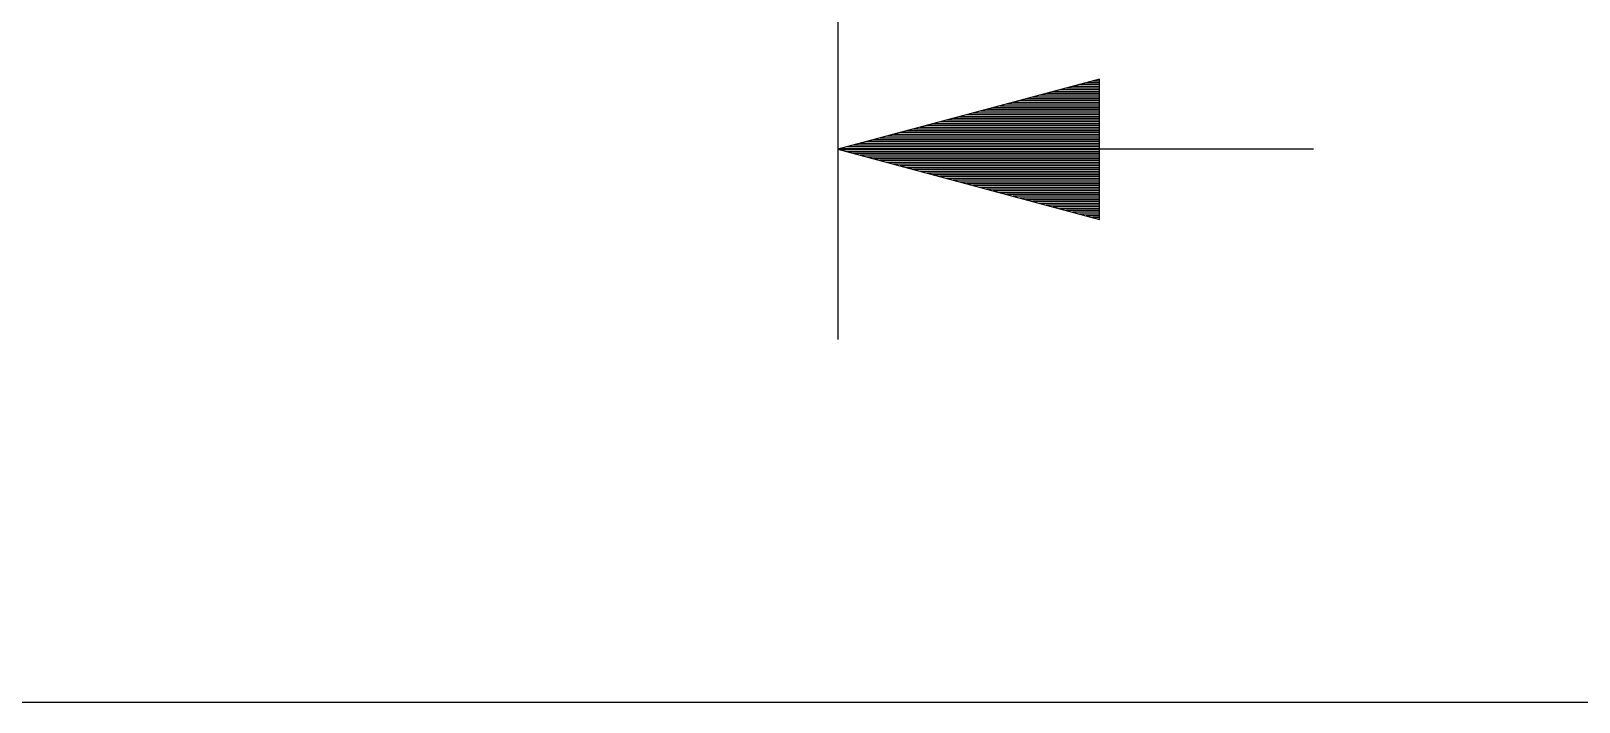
# Model space of a CAD drawing. Extents: x 0 to 420, y 0 to 297.
# Drawn here: x 69.46 to 102.02, y 111.15 to 125.26 of the extents above; entities that cross this region are included whole.
import ezdxf

# ---------------------------------------------------------------- set-up
doc = ezdxf.new("R2010")
doc.units = 0
doc.layers.add('541324033_sd', color=7, linetype='CONTINUOUS')

msp = doc.modelspace()

# ---------------------------------------------------------------- linework, layer by layer
at = {"layer": '541324033_sd', "color": 7}
for points in [[(86.430904, 126.771083), (86.430904, 118.77095)], [(86.430904, 124.763641), (86.430904, 123.907664)], [(96.430859, 122.77144), (86.430904, 122.77144), (91.930837, 121.297397), (91.930837, 124.244636), (86.430904, 122.77144)], [(91.930837, 124.057523), (91.229799, 124.057523)], [(91.930837, 124.094776), (91.369498, 124.094776)], [(91.930837, 124.13203), (91.509198, 124.13203)], [(91.930837, 124.169283), (91.648898, 124.169283)], [(91.930837, 124.207383), (91.788597, 124.207383)], [(91.930837, 124.244636), (91.928297, 124.244636)], [(91.930837, 124.244636), (91.928297, 124.244636)], [(91.930837, 123.720551), (89.972502, 123.720551)], [(91.930837, 123.757804), (90.112201, 123.757804)], [(91.930837, 123.795057), (90.251901, 123.795057)], [(91.930837, 123.83231), (90.391601, 123.83231)], [(91.930837, 123.87041), (90.5313, 123.87041)], [(91.930837, 123.907664), (90.671, 123.907664)], [(91.930837, 123.944917), (90.8107, 123.944917)], [(91.930837, 123.98217), (90.950399, 123.98217)], [(91.930837, 124.019423), (91.090099, 124.019423)], [(91.930837, 123.420831), (88.854905, 123.420831)], [(91.930837, 123.458085), (88.994604, 123.458085)], [(91.930837, 123.495338), (89.134304, 123.495338)], [(91.930837, 123.533438), (89.274003, 123.533438)], [(91.930837, 123.570691), (89.413703, 123.570691)], [(91.930837, 123.607944), (89.553403, 123.607944)], [(91.930837, 123.645198), (89.693102, 123.645198)], [(91.930837, 123.682451), (89.832802, 123.682451)], [(91.930837, 123.083859), (87.597608, 123.083859)], [(91.930837, 123.121959), (87.737307, 123.121959)], [(91.930837, 123.159212), (87.877007, 123.159212)], [(91.930837, 123.196465), (88.016707, 123.196465)], [(91.930837, 123.233719), (88.156406, 123.233719)], [(91.930837, 123.270972), (88.296106, 123.270972)], [(91.930837, 123.308225), (88.435806, 123.308225)], [(91.930837, 123.346325), (88.575505, 123.346325)], [(91.930837, 123.383578), (88.715205, 123.383578)], [(86.430904, 123.051686), (86.430904, 122.195708)], [(91.930837, 122.78414), (86.48001, 122.78414)], [(91.930837, 122.757893), (86.48001, 122.757893)], [(91.930837, 122.82224), (86.61971, 122.82224)], [(91.930837, 122.859493), (86.75941, 122.859493)], [(91.930837, 122.896746), (86.899109, 122.896746)], [(91.930837, 122.933999), (87.038809, 122.933999)], [(91.930837, 122.972099), (87.178509, 122.972099)], [(91.930837, 123.009352), (87.318208, 123.009352)], [(91.930837, 123.046606), (87.457908, 123.046606)], [(91.930837, 122.72064), (86.61971, 122.72064)], [(91.930837, 122.683387), (86.75941, 122.683387)], [(91.930837, 122.645287), (86.899109, 122.645287)], [(91.930837, 122.608033), (87.038809, 122.608033)], [(91.930837, 122.57078), (87.178509, 122.57078)], [(91.930837, 122.533527), (87.318208, 122.533527)], [(91.930837, 122.495427), (87.457908, 122.495427)], [(91.930837, 122.458174), (87.597608, 122.458174)], [(91.930837, 122.420921), (87.737307, 122.420921)], [(91.930837, 122.383667), (87.877007, 122.383667)], [(91.930837, 122.346414), (88.016707, 122.346414)], [(91.930837, 122.308314), (88.156406, 122.308314)], [(91.930837, 122.271061), (88.296106, 122.271061)], [(91.930837, 122.233808), (88.435806, 122.233808)], [(91.930837, 122.196555), (88.575505, 122.196555)], [(91.930837, 122.158455), (88.715205, 122.158455)], [(91.930837, 122.121201), (88.854905, 122.121201)], [(91.930837, 122.083948), (88.994604, 122.083948)], [(91.930837, 122.046695), (89.134304, 122.046695)], [(91.930837, 122.009442), (89.274003, 122.009442)], [(91.930837, 121.971342), (89.413703, 121.971342)], [(91.930837, 121.934088), (89.553403, 121.934088)], [(91.930837, 121.896835), (89.693102, 121.896835)], [(91.930837, 121.859582), (89.832802, 121.859582)], [(91.930837, 121.822329), (89.972502, 121.822329)], [(91.930837, 121.784229), (90.112201, 121.784229)], [(91.930837, 121.746976), (90.251901, 121.746976)], [(91.930837, 121.709722), (90.391601, 121.709722)], [(91.930837, 121.672469), (90.5313, 121.672469)], [(91.930837, 121.635216), (90.671, 121.635216)], [(91.930837, 121.597963), (90.8107, 121.597963)], [(91.930837, 121.559863), (90.950399, 121.559863)], [(91.930837, 121.52261), (91.090099, 121.52261)], [(91.930837, 121.485356), (91.229799, 121.485356)], [(91.930837, 121.448103), (91.369498, 121.448103)], [(86.430904, 121.338883), (86.430904, 118.77095)], [(91.930837, 121.410003), (91.509198, 121.410003)], [(91.930837, 121.37275), (91.648898, 121.37275)], [(91.930837, 121.335497), (91.788597, 121.335497)], [(91.930837, 121.298243), (91.928297, 121.298243)], [(91.930837, 121.298243), (91.928297, 121.298243)], [(38.555664, 111.145889), (116.804995, 111.145889)]]:
    msp.add_lwpolyline(points, dxfattribs=at)

doc.saveas('drawing.dxf')
